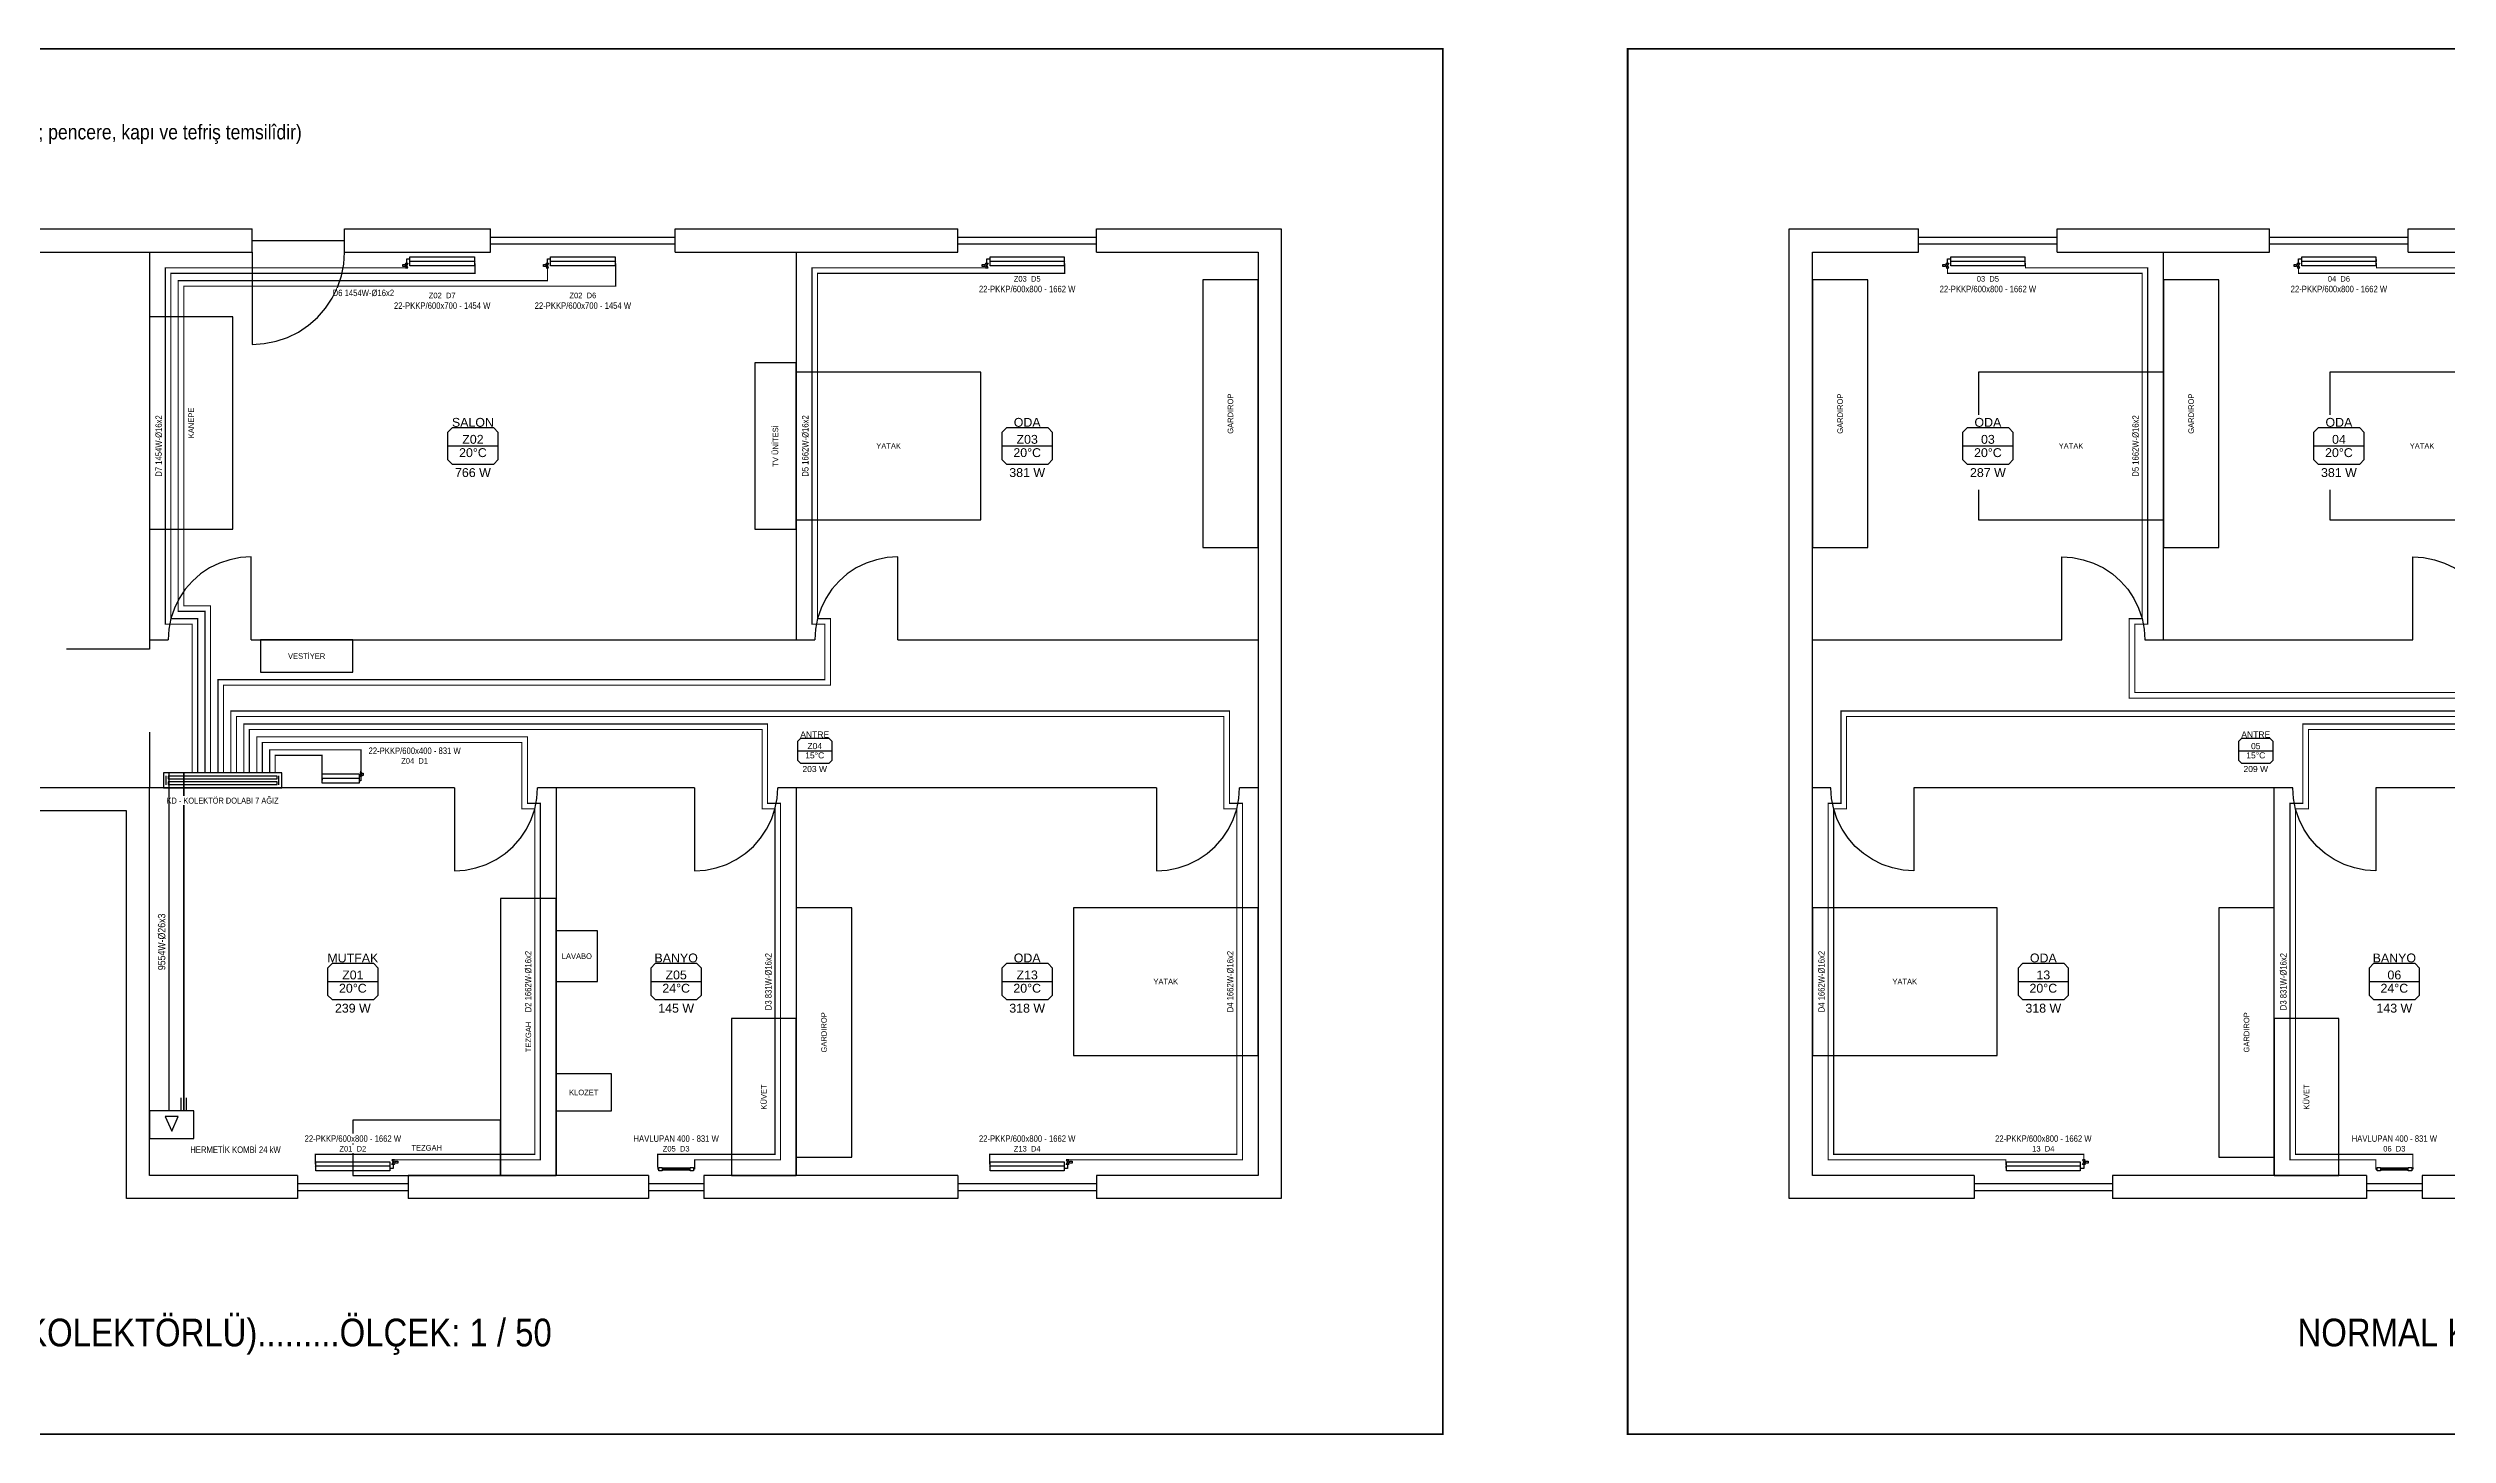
# Model space of a CAD drawing. Header units: centimetres. Extents: x -61 to 10101, y -10955 to 1521.
# Drawn here: x 1790 to 4388, y 19 to 1521 of the extents above; entities that cross this region are included whole.
import ezdxf
from ezdxf.enums import TextEntityAlignment as Align

# ---------------------------------------------------------------- set-up
doc = ezdxf.new("R2010")
doc.units = ezdxf.units.CM
doc.linetypes.add('DASHED', pattern=[1.524, 1.27, -0.254])
for name, color, linetype in [('ROTAS-BASLIK', 7, 'Continuous'), ('ROTAS-CIHAZ', 135, 'Continuous'), ('ROTAS-DENEME', 1, 'Continuous'), ('ROTAS-ISITMA-CAP', 41, 'Continuous'), ('ROTAS-ISITMA-DONUS', 30, 'DASHED'), ('ROTAS-ISITMA-GIDIS', 10, 'Continuous'), ('ROTAS-ISITMA-KOLEKTOR', 6, 'Continuous'), ('ROTAS-MAHAL', 2, 'Continuous'), ('ROTAS-MASKE', 7, 'Continuous'), ('ROTAS-MIMARI-PENCERE', 4, 'Continuous'), ('ROTAS-MIMARI-TEFRIS', 9, 'Continuous'), ('ROTAS-MIMARI-TEMSILI', 8, 'Continuous'), ('ROTAS-PAFTA', 7, 'Continuous'), ('ROTAS-RADYATOR', 2, 'Continuous')]:
    doc.layers.add(name, color=color, linetype=linetype)
doc.styles.add('ROTAS', font='arial.ttf')

# ---------------------------------------------------------------- blocks, each defined once
blk = doc.blocks.new('ROTAS-KOLEKTOR-DOLABI-7')
for p, q in [((3, 3), (3, 13)), ((125, 3), (125, 13))]:
    blk.add_line(p, q)
for points in [[(0, 0), (128, 0), (128, 16), (0, 16)], [(5, 9.5), (123, 9.5), (123, 12.5), (5, 12.5)], [(5, 3.5), (123, 3.5), (123, 6.5), (5, 6.5)]]:
    blk.add_lwpolyline(points, close=True)
blk = doc.blocks.new('ROTAS-RADYATOR-PLAN')
for points in [[(104.4, 7.3), (106.4, 7.3), (105.4, 6.2)], [(104.4, 5.1), (106.4, 5.1), (105.4, 6.2)]]:
    blk.add_hatch(color=7).paths.add_polyline_path(points)
for p, q in [((0, 7), (0, 2.5)), ((0, 2.5), (4.7, 2.5)), ((4.7, 5), (104.7, 5)), ((105.4, 3), (104.7, 3)), ((105.4, 5.1), (105.4, 3))]:
    blk.add_line(p, q)
for points in [[(-6, 8.3), (-2.5, 8.3), (-2.5, 10.7), (-6, 10.7)], [(-1.8, 12), (1.8, 12), (0, 9.5)], [(-1.8, 7), (1.8, 7), (0, 9.5)], [(4.7, 0), (104.7, 0), (104.7, 10), (4.7, 10)]]:
    blk.add_lwpolyline(points, close=True)
blk = doc.blocks.new('ROTAS-HAVLUPAN-PLAN')
for p, q in [((-4, 3), (-4, 1.5)), ((-4, 1.5), (-3, 1.5)), ((0, 2.4), (24, 2.4)), ((0, 1.5), (24, 1.5)), ((0, 0.6), (24, 0.6)), ((28, 1.5), (27, 1.5)), ((28, 3), (28, 1.5))]:
    blk.add_line(p, q)
for points in [[(-3, 0), (0, 0), (0, 3), (-3, 3)], [(24, 0), (27, 0), (27, 3), (24, 3)]]:
    blk.add_lwpolyline(points, close=True)
blk = doc.blocks.new('ROTAS-KOMBI-PLAN')
for p, q in [((8, 0), (8, -14)), ((14, 0), (14, -14))]:
    blk.add_line(p, q)
for points in [[(0, 0), (48, 0), (48, 30), (0, 30)], [(17, 6), (31, 6), (24, 22)]]:
    blk.add_lwpolyline(points, close=True)
blk = doc.blocks.new('ROTAS-MAHAL-ETIKET')
blk.add_line((-34.2, 0), (34.2, 0))
blk.add_lwpolyline([(-34.2, 18.4), (-34.2, -18.4), (-28.2, -24.4), (28.2, -24.4), (34.2, -18.4), (34.2, 18.4), (28.2, 24.4), (-28.2, 24.4)], close=True)
at = {"style": 'ROTAS'}
for tag, p in [('MAHAL_001', (0, 32)), ('NO_001', (0, 9)), ('DERECE_001', (0, -9)), ('ISIKAYBI_001', (0, -36)), ('ALAN', (0, -52))]:
    blk.add_attdef(tag, text='', height=12, dxfattribs=at).set_placement(p, align=Align.MIDDLE_CENTER)

msp = doc.modelspace()

# ---------------------------------------------------------------- linework, layer by layer
at = {"layer": 'ROTAS-ISITMA-DONUS', "ltscale": 0.4}
for points, const_width in [([(1952, 736), (1952, 903), (1923, 903), (1923, 1277), (2252.2, 1277), (2252.2, 1287.7)], 1.2), ([(1966, 736), (1966, 917), (1937, 917), (1937, 1263), (2404.5, 1263), (2404.5, 1287.7)], 1.2), ([(1980, 736), (1980, 831), (2637, 831), (2637, 903), (2623, 903), (2623, 1277), (2890.6, 1277), (2890.6, 1287.7)], 1.2), ([(4812, 736), (4812, 823), (4049, 823), (4049, 897), (4063, 897), (4063, 1283), (3930.6, 1283), (3930.6, 1287.7)], 1.2), ([(4826, 736), (4826, 837), (4429, 837), (4429, 897), (4443, 897), (4443, 1283), (4310.6, 1283), (4310.6, 1287.7)], 1.2), ([(1994, 736), (1994, 797), (3063, 797), (3063, 697), (3077, 697), (3077, 323), (2809.4, 323), (2809.4, 312.3)], 1.2), ([(2008, 736), (2008, 783), (2563, 783), (2563, 697), (2577, 697), (2577, 323), (2450, 323), (2450, 308.8)], 1.2), ([(4798, 736), (4798, 803), (3731, 803), (3731, 703), (3717, 703), (3717, 317), (3909.4, 317), (3909.4, 312.3)], 1.2), ([(4784, 736), (4784, 789), (4231, 789), (4231, 703), (4217, 703), (4217, 317), (4310, 317), (4310, 308.8)], 1.2), ([(2022, 736), (2022, 769), (2303, 769), (2303, 697), (2317, 697), (2317, 323), (2079.4, 323), (2079.4, 312.3)], 1.2), ([(2036, 736), (2036, 755), (2086.6, 755), (2086.6, 732.3)], 1.2), ([(1937, 370), (1937, 736)], 1.6)]:
    msp.add_lwpolyline(points, dxfattribs=dict(at, const_width=const_width))
at = {"layer": 'ROTAS-ISITMA-GIDIS'}
for points, const_width in [([(1946, 736), (1946, 897), (1917, 897), (1917, 1283), (2178.4, 1283), (2178.4, 1283)], 1.2), ([(1960, 736), (1960, 911), (1931, 911), (1931, 1269), (2330.7, 1269), (2330.7, 1283)], 1.2), ([(1974, 736), (1974, 837), (2631, 837), (2631, 897), (2617, 897), (2617, 1283), (2806.2, 1283), (2806.2, 1283)], 1.2), ([(4806, 736), (4806, 817), (4043, 817), (4043, 903), (4057, 903), (4057, 1277), (3846.2, 1277), (3846.2, 1283)], 1.2), ([(4820, 736), (4820, 831), (4423, 831), (4423, 903), (4437, 903), (4437, 1277), (4226.2, 1277), (4226.2, 1283)], 1.2), ([(1988, 736), (1988, 803), (3069, 803), (3069, 703), (3083, 703), (3083, 317), (2893.8, 317), (2893.8, 317)], 1.2), ([(2002, 736), (2002, 789), (2569, 789), (2569, 703), (2583, 703), (2583, 317), (2490, 317), (2490, 308.8)], 1.2), ([(4792, 736), (4792, 797), (3737, 797), (3737, 697), (3723, 697), (3723, 323), (3993.8, 323), (3993.8, 317)], 1.2), ([(4778, 736), (4778, 783), (4237, 783), (4237, 697), (4223, 697), (4223, 323), (4350, 323), (4350, 308.8)], 1.2), ([(2016, 736), (2016, 775), (2309, 775), (2309, 703), (2323, 703), (2323, 317), (2163.8, 317), (2163.8, 317)], 1.2), ([(2030, 736), (2030, 761), (2128.8, 761), (2128.8, 737)], 1.2), ([(1921, 370), (1921, 736)], 1.6)]:
    msp.add_lwpolyline(points, dxfattribs=dict(at, const_width=const_width))
at = {"layer": 'ROTAS-MIMARI-PENCERE'}
for points in [[(2011, 1300), (2011, 1325)], [(2011, 1312.5), (2111, 1312.5)], [(2111, 1300), (2111, 1325)], [(2269, 1300), (2269, 1325)], [(2269, 1316.2), (2469, 1316.2)], [(2269, 1308.8), (2469, 1308.8)], [(2469, 1300), (2469, 1325)], [(2775, 1300), (2775, 1325)], [(2775, 1316.2), (2925, 1316.2)], [(2775, 1308.8), (2925, 1308.8)], [(2925, 1300), (2925, 1325)], [(3815, 1300), (3815, 1325)], [(3815, 1316.2), (3965, 1316.2)], [(3815, 1308.8), (3965, 1308.8)], [(3965, 1300), (3965, 1325)], [(4195, 1300), (4195, 1325)], [(4195, 1316.2), (4345, 1316.2)], [(4195, 1308.8), (4345, 1308.8)], [(4345, 1300), (4345, 1325)], [(2060, 300), (2060, 275)], [(2060, 291.2), (2180, 291.2)], [(2180, 300), (2180, 275)], [(2440, 300), (2440, 275)], [(2440, 291.2), (2500, 291.2)], [(2500, 300), (2500, 275)], [(2775, 300), (2775, 275)], [(2775, 291.2), (2925, 291.2)], [(2925, 300), (2925, 275)], [(3875, 300), (3875, 275)], [(3875, 291.2), (4025, 291.2)], [(4025, 300), (4025, 275)], [(4300, 300), (4300, 275)], [(4300, 291.2), (4360, 291.2)], [(4360, 300), (4360, 275)], [(2060, 283.8), (2180, 283.8)], [(2440, 283.8), (2500, 283.8)], [(2775, 283.8), (2925, 283.8)], [(3875, 283.8), (4025, 283.8)], [(4300, 283.8), (4360, 283.8)]]:
    msp.add_lwpolyline(points, dxfattribs=at)
at = {"layer": 'ROTAS-MIMARI-TEFRIS'}
for points in [[(3040, 980), (3100, 980), (3100, 1270), (3040, 1270)], [(3700, 980), (3760, 980), (3760, 1270), (3700, 1270)], [(4080, 980), (4140, 980), (4140, 1270), (4080, 1270)], [(1900, 1000), (1990, 1000), (1990, 1230), (1900, 1230)], [(2555, 1000), (2600, 1000), (2600, 1180), (2555, 1180)], [(2600, 1010), (2800, 1010), (2800, 1170), (2600, 1170)], [(3880, 1010), (4080, 1010), (4080, 1170), (3880, 1170)], [(4260, 1010), (4460, 1010), (4460, 1170), (4260, 1170)], [(2020, 845), (2120, 845), (2120, 880), (2020, 880)], [(2280, 300), (2340, 300), (2340, 600), (2280, 600)], [(2600, 320), (2660, 320), (2660, 590), (2600, 590)], [(2900, 430), (3100, 430), (3100, 590), (2900, 590)], [(3700, 430), (3900, 430), (3900, 590), (3700, 590)], [(4140, 320), (4200, 320), (4200, 590), (4140, 590)], [(2340, 510), (2385, 510), (2385, 565), (2340, 565)], [(2530, 300), (2600, 300), (2600, 470), (2530, 470)], [(4200, 300), (4270, 300), (4270, 470), (4200, 470)], [(2340, 370), (2400, 370), (2400, 410), (2340, 410)], [(2120, 300), (2280, 300), (2280, 360), (2120, 360)]]:
    msp.add_lwpolyline(points, close=True, dxfattribs=at)
at = {"layer": 'ROTAS-MIMARI-TEMSILI'}
for points in [[(1389, 1325), (2011, 1325)], [(1500, 1300), (1900, 1300)], [(1900, 1300), (2011, 1300)], [(1900, 1300), (1900, 880)], [(2011, 1300), (2011, 1200)], [(2011, 1200), (2024.1, 1200.9), (2036.9, 1203.4), (2049.3, 1207.6), (2061, 1213.4), (2071.9, 1220.7), (2081.7, 1229.3), (2090.3, 1239.1), (2097.6, 1250), (2103.4, 1261.7), (2107.6, 1274.1), (2110.1, 1286.9), (2111, 1300)], [(2111, 1325), (2269, 1325)], [(2111, 1300), (2269, 1300)], [(2469, 1325), (2775, 1325)], [(2469, 1300), (2600, 1300)], [(2600, 1300), (2775, 1300)], [(2600, 1300), (2600, 880)], [(2925, 1325), (3125, 1325), (3125, 275), (2925, 275)], [(2925, 1300), (3100, 1300)], [(3100, 1300), (3100, 880)], [(3875, 275), (3675, 275), (3675, 1325), (3815, 1325)], [(3700, 880), (3700, 1300)], [(3700, 1300), (3815, 1300)], [(3965, 1325), (4195, 1325)], [(3965, 1300), (4080, 1300)], [(4080, 1300), (4195, 1300)], [(4080, 880), (4080, 1300)], [(4345, 1325), (4505.2, 1325)], [(4345, 1300), (4460, 1300)], [(2010, 970), (1998.3, 969.2), (1986.7, 966.9), (1975.6, 963.1), (1965, 957.9), (1955.2, 951.4), (1946.4, 943.6), (1938.6, 934.8), (1932.1, 925), (1926.9, 914.4), (1923.1, 903.3), (1920.8, 891.7), (1920, 880)], [(2010, 880), (2010, 970)], [(2710, 970), (2698.3, 969.2), (2686.7, 966.9), (2675.6, 963.1), (2665, 957.9), (2655.2, 951.4), (2646.4, 943.6), (2638.6, 934.8), (2632.1, 925), (2626.9, 914.4), (2623.1, 903.3), (2620.8, 891.7), (2620, 880)], [(2710, 880), (2710, 970)], [(3970, 880), (3970, 970)], [(3970, 970), (3981.7, 969.2), (3993.3, 966.9), (4004.4, 963.1), (4015, 957.9), (4024.8, 951.4), (4033.6, 943.6), (4041.4, 934.8), (4047.9, 925), (4053.1, 914.4), (4056.9, 903.3), (4059.2, 891.7), (4060, 880)], [(4350, 880), (4350, 970)], [(4350, 970), (4361.7, 969.2), (4373.3, 966.9), (4384.4, 963.1), (4395, 957.9), (4404.8, 951.4), (4413.6, 943.6), (4421.4, 934.8), (4427.9, 925), (4433.1, 914.4), (4436.9, 903.3), (4439.2, 891.7), (4440, 880)], [(1900, 870), (1810, 870)], [(1900, 880), (1920, 880)], [(1900, 880), (1900, 870)], [(2010, 880), (2600, 880)], [(2600, 880), (2620, 880)], [(2710, 880), (3100, 880)], [(3100, 880), (3100, 720)], [(3700, 720), (3700, 880)], [(3700, 880), (3970, 880)], [(4060, 880), (4080, 880)], [(4080, 880), (4350, 880)], [(1900, 780), (1900, 720)], [(1900, 720), (1760, 720)], [(1900, 300), (1900, 720)], [(2230, 720), (1900, 720)], [(2230, 720), (2230, 630)], [(2230, 630), (2241.7, 630.8), (2253.3, 633.1), (2264.4, 636.9), (2275, 642.1), (2284.8, 648.6), (2293.6, 656.4), (2301.4, 665.2), (2307.9, 675), (2313.1, 685.6), (2316.9, 696.7), (2319.2, 708.3), (2320, 720)], [(2340, 720), (2320, 720)], [(2490, 720), (2340, 720)], [(2340, 720), (2340, 300)], [(2490, 720), (2490, 630)], [(2490, 630), (2501.7, 630.8), (2513.3, 633.1), (2524.4, 636.9), (2535, 642.1), (2544.8, 648.6), (2553.6, 656.4), (2561.4, 665.2), (2567.9, 675), (2573.1, 685.6), (2576.9, 696.7), (2579.2, 708.3), (2580, 720)], [(2600, 720), (2580, 720)], [(2990, 720), (2600, 720)], [(2600, 720), (2600, 300)], [(2990, 720), (2990, 630)], [(2990, 630), (3001.7, 630.8), (3013.3, 633.1), (3024.4, 636.9), (3035, 642.1), (3044.8, 648.6), (3053.6, 656.4), (3061.4, 665.2), (3067.9, 675), (3073.1, 685.6), (3076.9, 696.7), (3079.2, 708.3), (3080, 720)], [(3100, 720), (3080, 720)], [(3100, 720), (3100, 300)], [(3700, 300), (3700, 720)], [(3720, 720), (3700, 720)], [(3810, 630), (3798.3, 630.8), (3786.7, 633.1), (3775.6, 636.9), (3765, 642.1), (3755.2, 648.6), (3746.4, 656.4), (3738.6, 665.2), (3732.1, 675), (3726.9, 685.6), (3723.1, 696.7), (3720.8, 708.3), (3720, 720)], [(4200, 720), (3810, 720)], [(3810, 720), (3810, 630)], [(4200, 300), (4200, 720)], [(4220, 720), (4200, 720)], [(4310, 630), (4298.3, 630.8), (4286.7, 633.1), (4275.6, 636.9), (4265, 642.1), (4255.2, 648.6), (4246.4, 656.4), (4238.6, 665.2), (4232.1, 675), (4226.9, 685.6), (4223.1, 696.7), (4220.8, 708.3), (4220, 720)], [(4460, 720), (4310, 720)], [(4310, 720), (4310, 630)], [(2060, 275), (1875, 275), (1875, 695), (1525, 695), (1525, 275)], [(2060, 300), (1900, 300)], [(2340, 300), (2180, 300)], [(2440, 300), (2340, 300)], [(2600, 300), (2500, 300)], [(2775, 300), (2600, 300)], [(3100, 300), (2925, 300)], [(3875, 300), (3700, 300)], [(4200, 300), (4025, 300)], [(4300, 300), (4200, 300)], [(4460, 300), (4360, 300)], [(2440, 275), (2180, 275)], [(2775, 275), (2500, 275)], [(4300, 275), (4025, 275)], [(4620, 275), (4360, 275)]]:
    msp.add_lwpolyline(points, dxfattribs=at)

# ---------------------------------------------------------------- block references
at = {"layer": 'ROTAS-CIHAZ', "rotation": 180}
msp.add_blockref('ROTAS-KOMBI-PLAN', (1948, 370), dxfattribs=at)
at = {"layer": 'ROTAS-ISITMA-KOLEKTOR'}
msp.add_blockref('ROTAS-KOLEKTOR-DOLABI-7', (1915, 720), dxfattribs=at)
at = {"layer": 'ROTAS-RADYATOR', "rotation": -180}
for p, xscale in [((2178.4, 1295), -0.7), ((2330.7, 1295), -0.7), ((2806.2, 1295), -0.8), ((3846.2, 1295), -0.8), ((4226.2, 1295), -0.8)]:
    msp.add_blockref('ROTAS-RADYATOR-PLAN', p, dxfattribs=dict(at, xscale=xscale))
at = {"layer": 'ROTAS-RADYATOR'}
for p, xscale in [((2128.8, 725), -0.4), ((2163.8, 305), -0.8), ((2893.8, 305), -0.8), ((3993.8, 305), -0.8)]:
    msp.add_blockref('ROTAS-RADYATOR-PLAN', p, dxfattribs=dict(at, xscale=xscale))
at = {"layer": 'ROTAS-RADYATOR', "xscale": -1.25, "yscale": 1.25}
for p in [(2485, 305), (4345, 305)]:
    msp.add_blockref('ROTAS-HAVLUPAN-PLAN', p, dxfattribs=at)

# ---------------------------------------------------------------- texts
at = {"layer": 'ROTAS-MIMARI-TEFRIS', "color": 8, "style": 'ROTAS', "width": 0.85}
for s, p in [('GARDIROP', (3070, 1125)), ('GARDIROP', (3730, 1125)), ('GARDIROP', (4110, 1125)), ('KANEPE', (1945, 1115)), ('TV ÜNİTESİ', (2577.5, 1090)), ('GARDIROP', (2630, 455)), ('GARDIROP', (4170, 455)), ('TEZGAH', (2310, 450)), ('KÜVET', (2565, 385)), ('KÜVET', (4235, 385))]:
    msp.add_text(s, height=6, rotation=90, dxfattribs=at).set_placement(p, align=Align.MIDDLE_CENTER)
for s, p in [('YATAK', (2700, 1090)), ('YATAK', (3980, 1090)), ('YATAK', (4360, 1090)), ('VESTİYER', (2070, 862.5)), ('LAVABO', (2362.5, 537.5)), ('YATAK', (3000, 510)), ('YATAK', (3800, 510)), ('KLOZET', (2370, 390)), ('TEZGAH', (2200, 330))]:
    msp.add_text(s, height=6, dxfattribs=at).set_placement(p, align=Align.MIDDLE_CENTER)

# ---------------------------------------------------------------- wipeouts: each hides what was drawn before it
for points in [[(1337, 1418), (2055, 1418), (2055, 1442), (1337, 1442)], [(1164.8, 107.5), (2220.2, 107.5), (2220.2, 152.5), (1164.8, 152.5)], [(4358.2, 107.5), (5826.8, 107.5), (5826.8, 152.5), (4358.2, 152.5)]]:
    msp.add_wipeout(points).dxf.layer = 'ROTAS-MASKE'

# ---------------------------------------------------------------- next in the draw order: texts
at = {"layer": 'ROTAS-BASLIK', "style": 'ROTAS', "width": 0.85}
for s, p in [('ZEMİN KAT RADYATÖR TESİSATI PLANI (KOLEKTÖRLÜ).........ÖLÇEK: 1 / 50', (1700, 130)), ('NORMAL KATLAR (1-2-3-4-5. KAT TİPİK) RADYATÖR TESİSATI PLANI (KOLEKTÖRLÜ).........ÖLÇEK: 1 / 50', (5100, 130))]:
    msp.add_text(s, height=30, dxfattribs=at).set_placement(p, align=Align.MIDDLE_CENTER)
at = {"layer": 'ROTAS-DENEME', "style": 'ROTAS', "width": 0.85}
msp.add_text('DENEME – temsili mahal yerleşimi (mimari proje yok; pencere, kapı ve tefriş temsilîdir)', height=16, dxfattribs=at).set_placement((1700, 1430), align=Align.MIDDLE_CENTER)

# ---------------------------------------------------------------- next in the draw order: wipeouts: each hides what was drawn before it
for points in [[(2170.4, 1236.8), (2259.6, 1236.8), (2259.6, 1247.2), (2170.4, 1247.2)], [(2322.7, 1236.8), (2411.8, 1236.8), (2411.8, 1247.2), (2322.7, 1247.2)], [(2803.7, 1254.8), (2892.8, 1254.8), (2892.8, 1265.2), (2803.7, 1265.2)], [(3843.7, 1254.8), (3932.8, 1254.8), (3932.8, 1265.2), (3843.7, 1265.2)], [(4223.7, 1254.8), (4312.8, 1254.8), (4312.8, 1265.2), (4223.7, 1265.2)], [(2278.8, 1042.8), (2278.8, 1123.6), (2221.2, 1123.6), (2221.2, 1042.8)], [(2878.8, 1042.8), (2878.8, 1123.6), (2821.2, 1123.6), (2821.2, 1042.8)], [(3918.8, 1042.8), (3918.8, 1123.6), (3861.2, 1123.6), (3861.2, 1042.8)], [(4298.8, 1042.8), (4298.8, 1123.6), (4241.2, 1123.6), (4241.2, 1042.8)], [(1915, 1061.5), (1915, 1115), (1904.5, 1115), (1904.5, 1061.5)], [(2615, 1061.5), (2615, 1115), (2604.5, 1115), (2604.5, 1061.5)], [(4055, 1061.5), (4055, 1115), (4044.5, 1115), (4044.5, 1061.5)], [(2639.8, 727.5), (2639.8, 783.1), (2600.2, 783.1), (2600.2, 727.5)], [(4199.8, 727.5), (4199.8, 783.1), (4160.2, 783.1), (4160.2, 727.5)], [(2142.3, 754.8), (2227.9, 754.8), (2227.9, 765.2), (2142.3, 765.2)], [(1931, 701.1), (2023.8, 701.1), (2023.8, 710.9), (1931, 710.9)], [(1919, 526.6), (1919, 575.4), (1907, 575.4), (1907, 526.6)], [(2148.8, 462.8), (2148.8, 543.6), (2091.2, 543.6), (2091.2, 462.8)], [(2315, 481.5), (2315, 535), (2304.5, 535), (2304.5, 481.5)], [(2498.8, 462.8), (2498.8, 543.6), (2441.2, 543.6), (2441.2, 462.8)], [(2575, 483.3), (2575, 533.2), (2564.5, 533.2), (2564.5, 483.3)], [(2878.8, 462.8), (2878.8, 543.6), (2821.2, 543.6), (2821.2, 462.8)], [(3075, 481.5), (3075, 535), (3064.5, 535), (3064.5, 481.5)], [(3715, 481.5), (3715, 535), (3704.5, 535), (3704.5, 481.5)], [(3978.8, 462.8), (3978.8, 543.6), (3921.2, 543.6), (3921.2, 462.8)], [(4215, 483.3), (4215, 533.2), (4204.5, 533.2), (4204.5, 483.3)], [(4358.8, 462.8), (4358.8, 543.6), (4301.2, 543.6), (4301.2, 462.8)], [(2073.7, 334.8), (2162.8, 334.8), (2162.8, 345.2), (2073.7, 345.2)], [(2430.8, 334.8), (2505.7, 334.8), (2505.7, 345.2), (2430.8, 345.2)], [(2803.7, 334.8), (2892.8, 334.8), (2892.8, 345.2), (2803.7, 345.2)], [(3903.7, 334.8), (3992.8, 334.8), (3992.8, 345.2), (3903.7, 345.2)], [(4290.8, 334.8), (4365.7, 334.8), (4365.7, 345.2), (4290.8, 345.2)], [(1942.2, 322.8), (2017.2, 322.8), (2017.2, 333.2), (1942.2, 333.2)]]:
    msp.add_wipeout(points).dxf.layer = 'ROTAS-MASKE'

# ---------------------------------------------------------------- next in the draw order: block references
at = {"layer": 'ROTAS-MAHAL'}
ref = msp.add_blockref('ROTAS-MAHAL-ETIKET', (2250, 1090), dxfattribs=dict(at, xscale=0.8, yscale=0.8))
ref.add_attrib('MAHAL_001', 'SALON', dxfattribs={"height": 9.6, "style": 'ROTAS'}).set_placement((2250, 1115.6), align=Align.MIDDLE_CENTER)
ref.add_attrib('NO_001', 'Z02', dxfattribs={"height": 9.6, "style": 'ROTAS'}).set_placement((2250, 1097.2), align=Align.MIDDLE_CENTER)
ref.add_attrib('DERECE_001', '20°C', dxfattribs={"height": 9.6, "style": 'ROTAS'}).set_placement((2250, 1082.8), align=Align.MIDDLE_CENTER)
ref.add_attrib('ISIKAYBI_001', '766 W', dxfattribs={"height": 9.6, "style": 'ROTAS'}).set_placement((2250, 1061.2), align=Align.MIDDLE_CENTER)
ref = msp.add_blockref('ROTAS-MAHAL-ETIKET', (2850, 1090), dxfattribs=dict(at, xscale=0.8, yscale=0.8))
ref.add_attrib('MAHAL_001', 'ODA', dxfattribs={"height": 9.6, "style": 'ROTAS'}).set_placement((2850, 1115.6), align=Align.MIDDLE_CENTER)
ref.add_attrib('NO_001', 'Z03', dxfattribs={"height": 9.6, "style": 'ROTAS'}).set_placement((2850, 1097.2), align=Align.MIDDLE_CENTER)
ref.add_attrib('DERECE_001', '20°C', dxfattribs={"height": 9.6, "style": 'ROTAS'}).set_placement((2850, 1082.8), align=Align.MIDDLE_CENTER)
ref.add_attrib('ISIKAYBI_001', '381 W', dxfattribs={"height": 9.6, "style": 'ROTAS'}).set_placement((2850, 1061.2), align=Align.MIDDLE_CENTER)
ref = msp.add_blockref('ROTAS-MAHAL-ETIKET', (3890, 1090), dxfattribs=dict(at, xscale=0.8, yscale=0.8))
ref.add_attrib('MAHAL_001', 'ODA', dxfattribs={"height": 9.6, "style": 'ROTAS'}).set_placement((3890, 1115.6), align=Align.MIDDLE_CENTER)
ref.add_attrib('NO_001', '03', dxfattribs={"height": 9.6, "style": 'ROTAS'}).set_placement((3890, 1097.2), align=Align.MIDDLE_CENTER)
ref.add_attrib('DERECE_001', '20°C', dxfattribs={"height": 9.6, "style": 'ROTAS'}).set_placement((3890, 1082.8), align=Align.MIDDLE_CENTER)
ref.add_attrib('ISIKAYBI_001', '287 W', dxfattribs={"height": 9.6, "style": 'ROTAS'}).set_placement((3890, 1061.2), align=Align.MIDDLE_CENTER)
ref = msp.add_blockref('ROTAS-MAHAL-ETIKET', (4270, 1090), dxfattribs=dict(at, xscale=0.8, yscale=0.8))
ref.add_attrib('MAHAL_001', 'ODA', dxfattribs={"height": 9.6, "style": 'ROTAS'}).set_placement((4270, 1115.6), align=Align.MIDDLE_CENTER)
ref.add_attrib('NO_001', '04', dxfattribs={"height": 9.6, "style": 'ROTAS'}).set_placement((4270, 1097.2), align=Align.MIDDLE_CENTER)
ref.add_attrib('DERECE_001', '20°C', dxfattribs={"height": 9.6, "style": 'ROTAS'}).set_placement((4270, 1082.8), align=Align.MIDDLE_CENTER)
ref.add_attrib('ISIKAYBI_001', '381 W', dxfattribs={"height": 9.6, "style": 'ROTAS'}).set_placement((4270, 1061.2), align=Align.MIDDLE_CENTER)
ref = msp.add_blockref('ROTAS-MAHAL-ETIKET', (2620, 760), dxfattribs=dict(at, xscale=0.55, yscale=0.55))
ref.add_attrib('MAHAL_001', 'ANTRE', dxfattribs={"height": 6.6, "style": 'ROTAS'}).set_placement((2620, 777.6), align=Align.MIDDLE_CENTER)
ref.add_attrib('NO_001', 'Z04', dxfattribs={"height": 6.6, "style": 'ROTAS'}).set_placement((2620, 765), align=Align.MIDDLE_CENTER)
ref.add_attrib('DERECE_001', '15°C', dxfattribs={"height": 6.6, "style": 'ROTAS'}).set_placement((2620, 755), align=Align.MIDDLE_CENTER)
ref.add_attrib('ISIKAYBI_001', '203 W', dxfattribs={"height": 6.6, "style": 'ROTAS'}).set_placement((2620, 740.2), align=Align.MIDDLE_CENTER)
ref = msp.add_blockref('ROTAS-MAHAL-ETIKET', (4180, 760), dxfattribs=dict(at, xscale=0.55, yscale=0.55))
ref.add_attrib('MAHAL_001', 'ANTRE', dxfattribs={"height": 6.6, "style": 'ROTAS'}).set_placement((4180, 777.6), align=Align.MIDDLE_CENTER)
ref.add_attrib('NO_001', '05', dxfattribs={"height": 6.6, "style": 'ROTAS'}).set_placement((4180, 765), align=Align.MIDDLE_CENTER)
ref.add_attrib('DERECE_001', '15°C', dxfattribs={"height": 6.6, "style": 'ROTAS'}).set_placement((4180, 755), align=Align.MIDDLE_CENTER)
ref.add_attrib('ISIKAYBI_001', '209 W', dxfattribs={"height": 6.6, "style": 'ROTAS'}).set_placement((4180, 740.2), align=Align.MIDDLE_CENTER)
ref = msp.add_blockref('ROTAS-MAHAL-ETIKET', (2120, 510), dxfattribs=dict(at, xscale=0.8, yscale=0.8))
ref.add_attrib('MAHAL_001', 'MUTFAK', dxfattribs={"height": 9.6, "style": 'ROTAS'}).set_placement((2120, 535.6), align=Align.MIDDLE_CENTER)
ref.add_attrib('NO_001', 'Z01', dxfattribs={"height": 9.6, "style": 'ROTAS'}).set_placement((2120, 517.2), align=Align.MIDDLE_CENTER)
ref.add_attrib('DERECE_001', '20°C', dxfattribs={"height": 9.6, "style": 'ROTAS'}).set_placement((2120, 502.8), align=Align.MIDDLE_CENTER)
ref.add_attrib('ISIKAYBI_001', '239 W', dxfattribs={"height": 9.6, "style": 'ROTAS'}).set_placement((2120, 481.2), align=Align.MIDDLE_CENTER)
ref = msp.add_blockref('ROTAS-MAHAL-ETIKET', (2470, 510), dxfattribs=dict(at, xscale=0.8, yscale=0.8))
ref.add_attrib('MAHAL_001', 'BANYO', dxfattribs={"height": 9.6, "style": 'ROTAS'}).set_placement((2470, 535.6), align=Align.MIDDLE_CENTER)
ref.add_attrib('NO_001', 'Z05', dxfattribs={"height": 9.6, "style": 'ROTAS'}).set_placement((2470, 517.2), align=Align.MIDDLE_CENTER)
ref.add_attrib('DERECE_001', '24°C', dxfattribs={"height": 9.6, "style": 'ROTAS'}).set_placement((2470, 502.8), align=Align.MIDDLE_CENTER)
ref.add_attrib('ISIKAYBI_001', '145 W', dxfattribs={"height": 9.6, "style": 'ROTAS'}).set_placement((2470, 481.2), align=Align.MIDDLE_CENTER)
ref = msp.add_blockref('ROTAS-MAHAL-ETIKET', (2850, 510), dxfattribs=dict(at, xscale=0.8, yscale=0.8))
ref.add_attrib('MAHAL_001', 'ODA', dxfattribs={"height": 9.6, "style": 'ROTAS'}).set_placement((2850, 535.6), align=Align.MIDDLE_CENTER)
ref.add_attrib('NO_001', 'Z13', dxfattribs={"height": 9.6, "style": 'ROTAS'}).set_placement((2850, 517.2), align=Align.MIDDLE_CENTER)
ref.add_attrib('DERECE_001', '20°C', dxfattribs={"height": 9.6, "style": 'ROTAS'}).set_placement((2850, 502.8), align=Align.MIDDLE_CENTER)
ref.add_attrib('ISIKAYBI_001', '318 W', dxfattribs={"height": 9.6, "style": 'ROTAS'}).set_placement((2850, 481.2), align=Align.MIDDLE_CENTER)
ref = msp.add_blockref('ROTAS-MAHAL-ETIKET', (3950, 510), dxfattribs=dict(at, xscale=0.8, yscale=0.8))
ref.add_attrib('MAHAL_001', 'ODA', dxfattribs={"height": 9.6, "style": 'ROTAS'}).set_placement((3950, 535.6), align=Align.MIDDLE_CENTER)
ref.add_attrib('NO_001', '13', dxfattribs={"height": 9.6, "style": 'ROTAS'}).set_placement((3950, 517.2), align=Align.MIDDLE_CENTER)
ref.add_attrib('DERECE_001', '20°C', dxfattribs={"height": 9.6, "style": 'ROTAS'}).set_placement((3950, 502.8), align=Align.MIDDLE_CENTER)
ref.add_attrib('ISIKAYBI_001', '318 W', dxfattribs={"height": 9.6, "style": 'ROTAS'}).set_placement((3950, 481.2), align=Align.MIDDLE_CENTER)
ref = msp.add_blockref('ROTAS-MAHAL-ETIKET', (4330, 510), dxfattribs=dict(at, xscale=0.8, yscale=0.8))
ref.add_attrib('MAHAL_001', 'BANYO', dxfattribs={"height": 9.6, "style": 'ROTAS'}).set_placement((4330, 535.6), align=Align.MIDDLE_CENTER)
ref.add_attrib('NO_001', '06', dxfattribs={"height": 9.6, "style": 'ROTAS'}).set_placement((4330, 517.2), align=Align.MIDDLE_CENTER)
ref.add_attrib('DERECE_001', '24°C', dxfattribs={"height": 9.6, "style": 'ROTAS'}).set_placement((4330, 502.8), align=Align.MIDDLE_CENTER)
ref.add_attrib('ISIKAYBI_001', '143 W', dxfattribs={"height": 9.6, "style": 'ROTAS'}).set_placement((4330, 481.2), align=Align.MIDDLE_CENTER)

# ---------------------------------------------------------------- next in the draw order: texts
at = {"layer": 'ROTAS-CIHAZ', "style": 'ROTAS', "width": 0.85}
msp.add_text('HERMETİK KOMBİ 24 kW', height=7, dxfattribs=at).set_placement((1944, 328), align=Align.MIDDLE_LEFT)
at = {"layer": 'ROTAS-ISITMA-CAP', "style": 'ROTAS', "width": 0.85}
for s, height, p in [('D7 1454W-Ø16x2', 7, (1909.8, 1090)), ('D5 1662W-Ø16x2', 7, (2609.8, 1090)), ('D5 1662W-Ø16x2', 7, (4049.8, 1090)), ('9554W-Ø26x3', 8, (1913, 553)), ('D2 1662W-Ø16x2', 7, (2309.8, 510)), ('D3 831W-Ø16x2', 7, (2569.8, 510)), ('D4 1662W-Ø16x2', 7, (3069.8, 510)), ('D4 1662W-Ø16x2', 7, (3709.8, 510)), ('D3 831W-Ø16x2', 7, (4209.8, 510))]:
    msp.add_text(s, height=height, rotation=90, dxfattribs=at).set_placement(p, align=Align.MIDDLE_CENTER)
at = {"layer": 'ROTAS-ISITMA-KOLEKTOR', "style": 'ROTAS', "width": 0.85}
msp.add_text('KD - KOLEKTÖR DOLABI 7 AĞIZ', height=6.5, dxfattribs=at).set_placement((1979, 706), align=Align.MIDDLE_CENTER)
at = {"layer": 'ROTAS-RADYATOR', "style": 'ROTAS', "width": 0.85}
for s, p in [('22-PKKP/600x800 - 1662 W', (2850, 1260)), ('22-PKKP/600x800 - 1662 W', (3890, 1260)), ('22-PKKP/600x800 - 1662 W', (4270, 1260)), ('22-PKKP/600x700 - 1454 W', (2216.7, 1242)), ('22-PKKP/600x700 - 1454 W', (2369, 1242)), ('22-PKKP/600x400 - 831 W', (2186.9, 760)), ('22-PKKP/600x800 - 1662 W', (2120, 340)), ('HAVLUPAN 400 - 831 W', (2470, 340)), ('22-PKKP/600x800 - 1662 W', (2850, 340)), ('22-PKKP/600x800 - 1662 W', (3950, 340)), ('HAVLUPAN 400 - 831 W', (4330, 340))]:
    msp.add_text(s, height=7, dxfattribs=at).set_placement(p, align=Align.MIDDLE_CENTER)

# ---------------------------------------------------------------- next in the draw order: wipeouts: each hides what was drawn before it
for points in [[(2836.3, 1266.5), (2860.7, 1266.5), (2860.7, 1275.5), (2836.3, 1275.5)], [(3877.8, 1266.5), (3899.2, 1266.5), (3899.2, 1275.5), (3877.8, 1275.5)], [(4257.8, 1266.5), (4279.2, 1266.5), (4279.2, 1275.5), (4257.8, 1275.5)], [(2102.9, 1250.5), (2156.3, 1250.5), (2156.3, 1261), (2102.9, 1261)], [(2203, 1248.5), (2227.4, 1248.5), (2227.4, 1257.5), (2203, 1257.5)], [(2355.3, 1248.5), (2379.7, 1248.5), (2379.7, 1257.5), (2355.3, 1257.5)], [(2173.2, 744.5), (2197.6, 744.5), (2197.6, 753.5), (2173.2, 753.5)], [(2106.3, 324.5), (2130.7, 324.5), (2130.7, 333.5), (2106.3, 333.5)], [(2456.3, 324.5), (2480.7, 324.5), (2480.7, 333.5), (2456.3, 333.5)], [(2836.3, 324.5), (2860.7, 324.5), (2860.7, 333.5), (2836.3, 333.5)], [(3937.8, 324.5), (3959.2, 324.5), (3959.2, 333.5), (3937.8, 333.5)], [(4317.8, 324.5), (4339.2, 324.5), (4339.2, 333.5), (4317.8, 333.5)]]:
    msp.add_wipeout(points).dxf.layer = 'ROTAS-MASKE'

# ---------------------------------------------------------------- next in the draw order: linework, layer by layer
at = {"layer": 'ROTAS-PAFTA', "const_width": 2}
for points in [[(100, 20), (3300, 20), (3300, 1520), (100, 1520)], [(3500, 20), (6700, 20), (6700, 1520), (3500, 1520)]]:
    msp.add_lwpolyline(points, close=True, dxfattribs=at)

# ---------------------------------------------------------------- next in the draw order: texts
at = {"layer": 'ROTAS-ISITMA-CAP', "style": 'ROTAS', "width": 0.85}
msp.add_text('D6 1454W-Ø16x2', height=7, dxfattribs=at).set_placement((2131.4, 1255.8), align=Align.MIDDLE_CENTER)
at = {"layer": 'ROTAS-RADYATOR', "style": 'ROTAS', "width": 0.85}
for s, p in [('Z03  D5', (2850, 1271)), ('03  D5', (3890, 1271)), ('04  D6', (4270, 1271)), ('Z02  D7', (2216.7, 1253)), ('Z02  D6', (2369, 1253)), ('Z04  D1', (2186.9, 749)), ('Z01  D2', (2120, 329)), ('Z05  D3', (2470, 329)), ('Z13  D4', (2850, 329)), ('13  D4', (3950, 329)), ('06  D3', (4330, 329))]:
    msp.add_text(s, height=6, dxfattribs=at).set_placement(p, align=Align.MIDDLE_CENTER)

doc.saveas('drawing.dxf')
